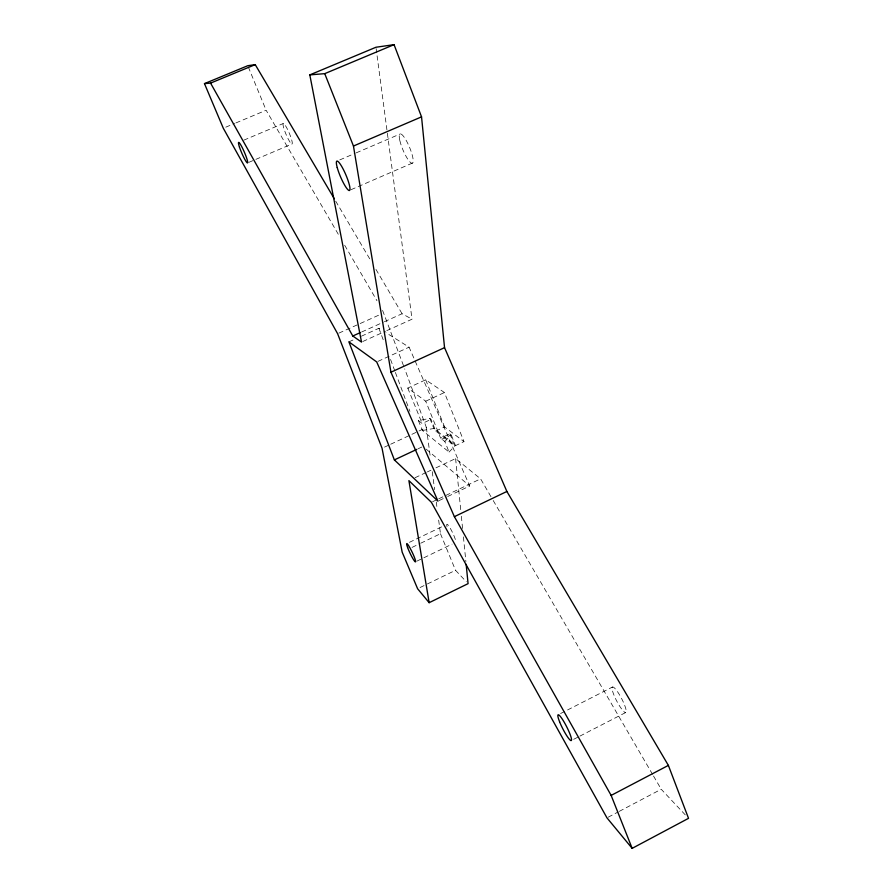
<?xml version="1.0" encoding="UTF-8"?>
<svg xmlns="http://www.w3.org/2000/svg" width="893" height="893" viewBox="0 0 893 893"><rect width="100%" height="100%" fill="white"/><g stroke="black" fill="none" stroke-linecap="round" stroke-linejoin="round"><path stroke-width="0.67" stroke-dasharray="4.46 3.35" d="M449.09 452.07L455.408 445.317L451.199 434.802L449.882 433.797L440.617 438.15L425.727 401.203L407.766 388.064L425.693 379.804L444.424 392.529L463.98 441.633L454.771 445.975L435.762 431.062L431.04 419.364L429.846 418.449L418.37 420.514L422.422 430.482L449.09 452.07L444.837 441.488L440.617 438.15M444.837 441.488L451.199 434.802L441.901 439.166M608.189 817.207L618.056 812.005M619.284 811.357L661.222 789.256L685.701 815.32M573.697 739.315L578.653 736.758M579.892 736.122L625.736 712.514A14.377 2.735 62.4 0 0 618.079 692.544A14.377 2.735 62.4 0 0 613.603 694.196A14.377 2.735 62.4 0 0 625.736 712.514M560.603 713.518L612.498 687.007M420.045 587.538L426.162 584.569M427.39 583.966L455.53 570.281L466.291 581.734M416.852 561.161L452.025 544.161M409.418 542.341L444.58 525.452M412.053 547.398L419.464 543.826M420.703 543.234L440.472 533.724L438.463 518.554M432.636 501.71L437.548 499.366M438.787 498.785L480.601 478.849L492.501 499.299M439.189 500.549L446.511 497.055M447.739 496.475L469.707 485.993L409.094 347.176L385.876 332.642M415.055 477.722L426.117 472.497M427.345 471.917L431.029 470.176M435.94 467.854L455.609 458.555L480.601 478.849M435.762 431.062L444.602 426.921L463.98 441.633M418.036 448.799L421.775 447.047M418.37 420.514L422.155 423.516L431.04 419.364M384.526 447.103L389.448 444.803M390.688 444.234L417.779 431.576M419.007 430.995L426.396 427.546L404.708 368.876M425.727 401.203L444.424 392.529M377.962 361.375L409.094 347.176M348.895 341.852L353.896 339.597M361.397 336.203L378.911 328.278L381.233 329.729M362.781 341.517L385.508 331.214M386.769 330.644L412.03 319.203L376.879 54.16M338.86 333.145L381.478 313.934M361.632 332.006L383.13 322.295M384.392 321.726L402.084 313.733L412.03 319.203M351.005 189.707L412.722 162.939M339.742 159.925L354.934 153.406M356.195 152.859L400.488 133.838M248.678 162.414L291.855 144.052A11.185 1.719 67 0 0 287.278 128.871A11.185 1.719 67 0 0 283.829 128.313A11.185 1.719 67 0 0 291.855 144.052M243.845 140.145L283.416 123.435M225.806 127.163L234.625 123.457M235.886 122.933L266.125 110.241L339.094 235.64M422.422 430.482L433.898 428.484L455.408 445.317M426.207 449.157L469.707 485.993M335.712 201.159L370.316 259.841M375.964 269.418L402.084 313.733M344.698 245.285L376.969 300.751M382.584 310.396L404.228 367.57M493.204 500.504L652.816 774.823M653.52 776.017L661.222 789.256M248.31 66.975L266.125 110.241M440.472 533.724L455.53 570.281M407.766 388.064L422.155 423.516M429.846 418.449L433.898 428.484M449.882 433.797L454.771 445.975M425.693 379.804L444.602 426.921M378.911 328.278L383.756 341.271M390.542 359.444L394.907 371.142M395.387 372.437L409.932 411.394M376.143 48.635L376.69 52.776M426.396 427.546L430.415 457.886M432.245 471.671L434.623 489.598M436.264 502.011L437.179 508.898M455.609 458.555L460.821 510.796M461.368 516.288L462.596 528.667M463.422 536.905L465.889 561.652M447.025 526.602A10.124 1.473 64.4 0 1 450.809 529.259A10.124 1.473 64.4 0 1 455.798 542.341M399.863 140.636A15.895 3.539 67.2 0 0 411.863 163.263A15.895 3.539 67.2 0 0 406.929 141.764A15.895 3.539 67.2 0 0 399.863 140.636"/><path stroke-width="1.34" d="M429.142 602.686L408.905 480.624L431.397 502.301L606.961 817.854L632.155 848.35L688.525 818.334L668.377 765.39L506.878 491.463L444.547 347.656L421.541 116.86L394.059 44.65L375.964 47.251L309.815 74.889L361.52 342.086L352.791 336.002L210.569 83.116L204.475 83.618L223.295 128.224L337.61 333.703L382.059 448.264L402.174 552.153L417.6 588.733L429.142 602.686L468.077 583.654L466.157 564.398M632.155 848.35L611.147 795.406L668.377 765.39M309.815 74.889L324.739 73.65L353.461 146.039L390.944 372.225L454.381 516.656L506.878 491.463M394.371 459.906L437.972 501.129L376.712 361.944L348.895 341.852L394.371 459.906L416.797 449.38M390.944 372.225L444.547 347.656M352.791 336.002L360.37 332.576M353.461 146.039L421.541 116.86M324.739 73.65L394.059 44.65M204.475 83.618L247.796 65.702L255.231 64.631L334.306 198.759M210.569 83.116L255.231 64.631M454.381 516.656L611.147 795.406M239.458 147.077A11.241 1.373 66.6 0 0 247.406 162.95A11.241 1.373 66.6 0 0 242.371 147.87A11.241 1.373 66.6 0 0 239.458 147.077M337.23 167.594A16.018 2.846 66.8 0 0 349.051 190.51A16.018 2.846 66.8 0 0 343.225 169.212A16.018 2.846 66.8 0 0 337.23 167.594M407.621 547.532A10.169 1.172 64.5 0 0 415.323 561.898A10.169 1.172 64.5 0 0 410.423 548.749A10.169 1.172 64.5 0 0 407.621 547.532M559.61 721.823A14.467 2.188 63 0 0 571.219 740.587A14.467 2.188 63 0 0 563.249 720.618A14.467 2.188 63 0 0 559.61 721.823"/></g></svg>
